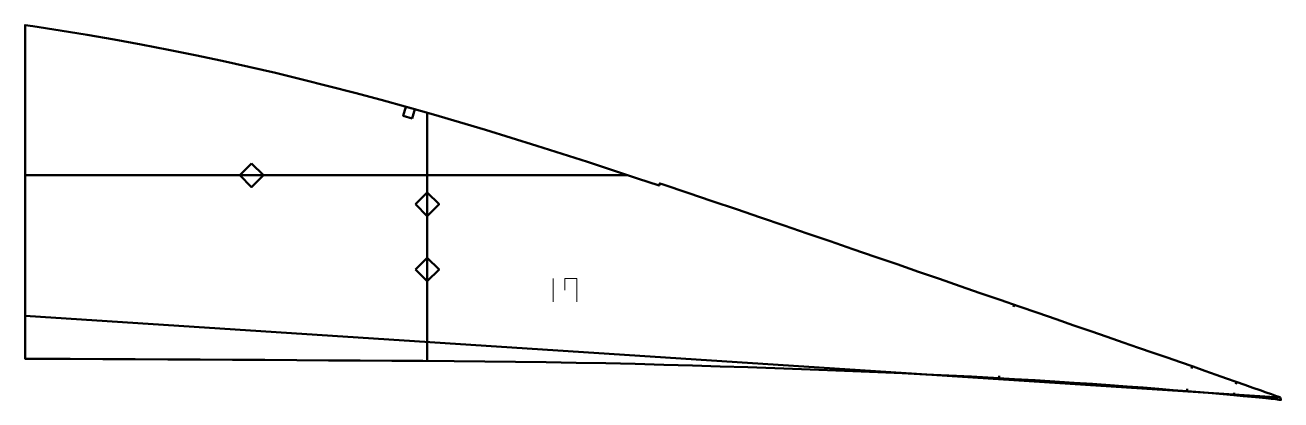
# Model space of a CAD drawing. Header units: metres. Extents: x 548 to 1082, y 105 to 264.
import ezdxf

# ---------------------------------------------------------------- set-up
doc = ezdxf.new("R2010")
doc.units = ezdxf.units.M
doc.layers.add('Layer', color=1, linetype='Continuous', lineweight=50)
doc.layers.add('NumLabel', color=1, linetype='Continuous', lineweight=15)

msp = doc.modelspace()

# ---------------------------------------------------------------- linework, layer by layer
at = {"layer": 'Layer', "color": 7}
for p, q in [((719.06, 121.07), (719.06, 226.56)), ((548.23, 200), (804.33, 200)), ((638.44, 200), (650.44, 200)), ((719.06, 181.69), (719.06, 193.69)), ((719.06, 153.94), (719.06, 165.94)), ((548.23, 140.22), (1081.39, 105.6))]:
    msp.add_line(p, q, dxfattribs=at)
at = {"layer": 'Layer'}
for p, q in [((968.39, 144.97), (968.06, 144.03)), ((1044, 118.82), (1043.67, 117.88)), ((962.09, 114.78), (962.02, 113.78)), ((1062.87, 112.19), (1062.54, 111.25)), ((1041.9, 109.25), (1041.83, 108.26)), ((1061.81, 107.53), (1061.76, 106.53))]:
    msp.add_line(p, q, dxfattribs=at)
for points in [[(1081.49, 105.57), (1080.81, 105.81), (1079.45, 106.3), (1077.67, 106.95), (1075.46, 107.74), (1072.85, 108.67), (1069.84, 109.73), (1066.45, 110.93), (1062.7, 112.25), (1058.61, 113.7), (1054.19, 115.26), (1049.46, 116.92), (1044.41, 118.68), (1039.06, 120.53), (1033.4, 122.49), (1027.45, 124.55), (1021.22, 126.7), (1014.73, 128.94), (1007.97, 131.28), (1000.95, 133.7), (993.7, 136.21), (986.21, 138.8), (978.48, 141.48), (970.54, 144.23), (962.38, 147.06), (954.01, 149.95), (945.45, 152.92), (936.69, 155.95), (927.75, 159.04), (918.63, 162.19), (909.33, 165.4), (899.88, 168.66), (890.27, 171.96), (880.52, 175.31), (870.62, 178.69), (860.58, 182.1), (850.42, 185.56), (840.15, 189.05), (829.78, 192.55), (819.3, 196.06), (817.84, 196.55), (817.52, 195.61), (808.43, 198.64), (797.81, 202.16), (787.12, 205.66), (776.37, 209.14), (765.55, 212.57), (754.68, 215.97), (743.76, 219.31), (732.78, 222.58), (721.74, 225.79), (710.65, 228.94), (699.52, 232.02), (688.34, 235.01), (677.12, 237.93), (665.87, 240.76), (654.61, 243.5), (643.31, 246.11), (631.95, 248.6), (620.54, 251), (609.08, 253.31), (597.6, 255.54), (586.1, 257.66), (574.6, 259.68), (563.08, 261.58), (551.54, 263.37), (548.23, 263.85), (548.23, 122.03), (553.52, 122.01), (567.36, 121.97), (581.21, 121.92), (595.05, 121.84), (608.85, 121.76), (622.62, 121.68), (636.34, 121.6), (650.02, 121.5), (663.61, 121.4), (677.13, 121.31), (690.57, 121.23), (703.95, 121.17), (717.25, 121.09), (730.47, 120.99), (743.59, 120.87), (756.61, 120.73), (769.52, 120.56), (782.28, 120.34), (794.89, 120.09), (807.34, 119.8), (819.61, 119.49), (831.69, 119.15), (843.57, 118.8), (855.26, 118.43), (866.74, 118.03), (878.01, 117.63), (889.06, 117.21), (899.87, 116.78), (910.44, 116.33), (920.78, 115.87), (930.87, 115.39), (940.7, 114.91), (950.27, 114.42), (959.55, 113.92), (968.56, 113.41), (977.28, 112.89), (985.72, 112.36), (993.85, 111.84), (1001.67, 111.33), (1009.18, 110.81), (1016.37, 110.29), (1023.25, 109.76), (1029.8, 109.24), (1036, 108.74), (1041.85, 108.25), (1047.34, 107.79), (1052.48, 107.35), (1057.25, 106.93), (1061.65, 106.54), (1065.66, 106.17), (1069.28, 105.83), (1072.49, 105.51), (1075.28, 105.23), (1077.63, 104.99), (1079.54, 104.78), (1080.98, 104.62), (1081.7, 104.54), (1081.49, 105.57)], [(712.69, 224.21), (708.84, 225.3), (709.93, 229.15), (713.78, 228.05), (712.69, 224.21)], [(644.44, 205), (649.44, 200), (644.44, 195), (639.44, 200), (644.44, 205)], [(714.06, 187.69), (719.06, 192.69), (724.06, 187.69), (719.06, 182.69), (714.06, 187.69)], [(714.06, 159.94), (719.06, 164.94), (724.06, 159.94), (719.06, 154.94), (714.06, 159.94)]]:
    msp.add_lwpolyline(points, close=True, dxfattribs=at)
at = {"layer": 'NumLabel', "color": 1}
for points in [[(772.56, 156.18), (772.56, 146.18)], [(777.56, 151.18), (777.56, 156.18), (782.56, 156.18), (782.56, 146.18)]]:
    msp.add_lwpolyline(points, dxfattribs=at)

doc.saveas('drawing.dxf')
